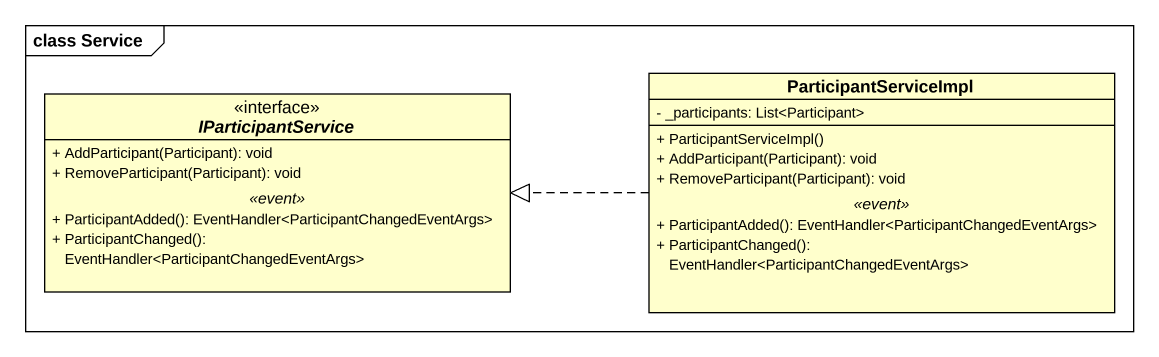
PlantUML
@startuml
mainframe class Service
hide circle
hide empty members
skinparam classAttributeIconSize 0
interface IParticipantService {
  + AddParticipant(Participant): void
  + RemoveParticipant(Participant): void
  .. <<event>> ..
  + ParticipantAdded(): EventHandler<ParticipantChangedEventArgs>
  + ParticipantChanged(): EventHandler<ParticipantChangedEventArgs>
}
class ParticipantServiceImpl {
  - _participants: List<Participant>
  --
  + ParticipantServiceImpl()
  + AddParticipant(Participant): void
  + RemoveParticipant(Participant): void
  .. <<event>> ..
  + ParticipantAdded(): EventHandler<ParticipantChangedEventArgs>
  + ParticipantChanged(): EventHandler<ParticipantChangedEventArgs>
}
ParticipantServiceImpl .left.|> IParticipantService
@enduml
